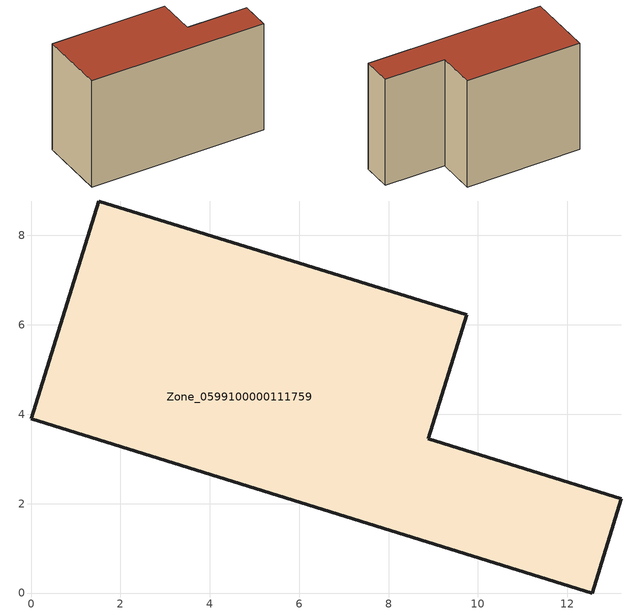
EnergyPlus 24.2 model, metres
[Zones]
Zone_0599100000111759
 floor ground (C_G): 0,3.9 1.51,8.77 9.75,6.23 8.89,3.45 13.21,2.11 12.55,0 z0
 wall outside (C_F): 1.51,8.77 0,3.9 12.55,0 13.21,2.11 8.89,3.45 9.75,6.23 1.51,8.77 z0:8.43
 roof outside (C_R): 0,3.9 12.55,0 13.21,2.11 8.89,3.45 9.75,6.23 1.51,8.77 z8.43
[BUILDING]
Pand.0599100000111759: North Axis=0; Terrain=City; Loads Convergence Tolerance Value=0.04; Temperature Convergence Tolerance Value=0.4; Solar Distribution=FullExterior; Maximum Number of Warmup Days=25; Minimum Number of Warmup Days=1
[Site:Location]
Rotterdam.The.Hague.AP_ZH_NLD Design_Conditions: Latitude=51.96; Longitude=4.45; Time Zone=1; Elevation=-4.5
[SITE:GROUNDTEMPERATURE:BUILDINGSURFACE]
18, 18, 18, 18, 18, 18, 18, 18, 18, 18, 18, 18
[MATERIAL] Thermal Absorptance=0.9; Solar Absorptance=0.7; Visible Absorptance=0.7
Name | Roughness | Thickness | Conductivity | Density | Specific Heat
G.TI.1975-1991 | MediumSmooth | 0.15 | 0.288461 | 540 | 1210
F.TI.1975-1991 | Rough | 0.3 | 0.230769 | 1920 | 840
R.TI.1975-1991 | MediumRough | 0.2 | 0.153846 | 1500 | 1000
[CONSTRUCTION]
C_G: G.TI.1975-1991
C_F: F.TI.1975-1991
C_R: R.TI.1975-1991
[ZONE]
Zone_0599100000111759: Type=1; Multiplier=1; Ceiling Height=Autocalculate; Volume=Autocalculate; Floor Area=autocalculate; Part of Total Floor Area=Yes
[ZONEINFILTRATION:DESIGNFLOWRATE]
Infil_Zone_0599100000111759: Zone or ZoneList or Space or SpaceList=Zone_0599100000111759; Schedule=AlwaysOn; Design Flow Rate Calculation Method=Flow/Area; Flow Rate per Floor Area=0.003; Constant Term Coefficient=1; Temperature Term Coefficient=0; Velocity Term Coefficient=0; Velocity Squared Term Coefficient=0
[HVACTEMPLATE:ZONE:IDEALLOADSAIRSYSTEM]
Zone_0599100000111759: Maximum Heating Supply Air Temperature=50; Minimum Cooling Supply Air Temperature=13; Maximum Heating Supply Air Humidity Ratio=0.0156; Minimum Cooling Supply Air Humidity Ratio=0.0077; Heating Limit=NoLimit; Cooling Limit=NoLimit; Dehumidification Control Type=ConstantSensibleHeatRatio; Cooling Sensible Heat Ratio=0.7; Dehumidification Setpoint=60; Humidification Control Type=None; Humidification Setpoint=30; Outdoor Air Method=None; Outdoor Air Flow Rate per Person=0.00944; Outdoor Air Flow Rate per Zone Floor Area=0; Outdoor Air Flow Rate per Zone=0; Demand Controlled Ventilation Type=None; Outdoor Air Economizer Type=NoEconomizer; Heat Recovery Type=None; Sensible Heat Recovery Effectiveness=0.7; Latent Heat Recovery Effectiveness=0.65
[ZONECONTROL:THERMOSTAT]
ThermostatControl_Zone_0599100000111759: Zone or ZoneList=Zone_0599100000111759; Control Type Schedule=DualSetpointControlType; Control 1=Thermostat_Zone_0599100000111759; Temperature Difference Between Cutout And Setpoint=0
[THERMOSTATSETPOINT:DUALSETPOINT]
Thermostat_Zone_0599100000111759: Heating Setpoint Temperature Schedule=HeatingSetpoint_Zone_0599100000111759; Cooling Setpoint Temperature Schedule=CoolingSetpoint_Zone_0599100000111759
[SCHEDULE:COMPACT]
HeatingSetpoint_Zone_0599100000111759: Through: 12/31, For: AllDays, Until: 24:00, 21
CoolingSetpoint_Zone_0599100000111759: Through: 12/31, For: AllDays, Until: 24:00, 24
DualSetpointControlType: Through: 12/31, For: AllDays, Until: 24:00, 4
AlwaysOn: Through: 12/31, For: AllDays, Until: 24:00, 1
